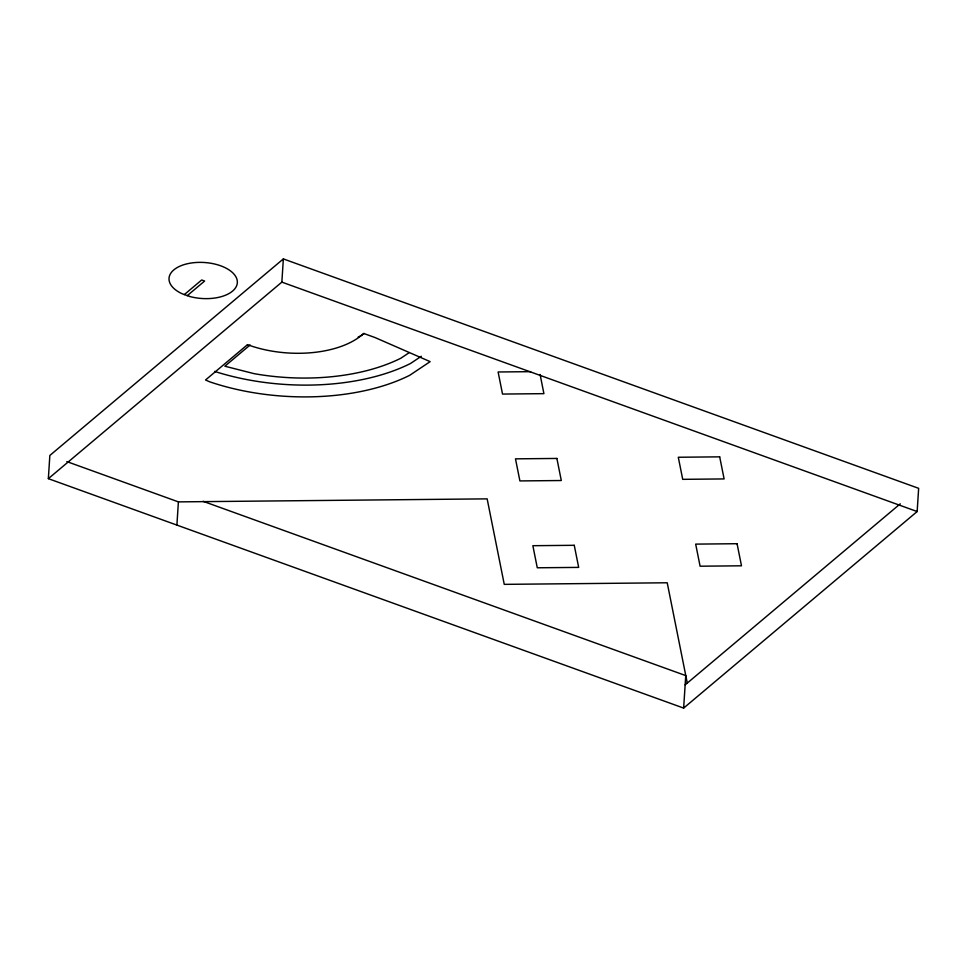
<?xml version="1.0" encoding="UTF-8"?>
<svg xmlns="http://www.w3.org/2000/svg" width="967" height="967" viewBox="0 0 967 967"><rect width="100%" height="100%" fill="white"/><g stroke="black" fill="none" stroke-linecap="round" stroke-linejoin="round"><path stroke-width="1.45" d="M48.35 478.665L49.849 455.457L283.355 258.914L918.65 488.335L917.151 511.543L683.645 708.086L48.35 478.665L281.856 282.122L283.355 258.914M176.901 525.081L178.399 501.885L66.808 461.585M683.645 708.086L685.748 675.595L203.13 501.317M184.274 294.633L201.692 279.971L204.629 281.034L187.211 295.697M250.102 344.977L224.852 366.215L254.091 373.649A153.04 80.648 3.7 0 0 400.93 358.177L409.017 352.774M685.144 684.878L900.253 503.831M364.221 333.482L360.739 335.815A97.111 51.178 3.7 0 1 358.189 337.036M421.31 356.267L410.504 363.495A166.348 87.659 3.7 0 1 214.601 371.401M530.629 371.666L498.114 371.981L502.526 394.065L543.913 393.654L540.094 374.519M178.399 501.885L487.15 498.863L504.254 584.358L667.218 582.775L687.283 683.077M281.856 282.122L917.151 511.543M247.504 344.675L205.536 379.995L209.766 381.844A166.348 87.659 3.7 0 0 409.742 375.281L430.146 361.634L375.015 337.543L363.677 333.446A82.908 43.684 3.7 0 1 247.504 344.675M556.883 458.443L515.484 458.841L519.908 480.925L561.295 480.526L556.883 458.443M719.69 456.847L678.302 457.258L682.714 479.342L724.114 478.931L719.69 456.847M574.253 545.303L532.865 545.702L537.277 567.786L578.677 567.387L574.253 545.303M737.072 543.708L695.672 544.119L700.096 566.203L741.484 565.804L737.072 543.708M189.665 296.47L182.001 293.702A34.232 18.047 3.7 0 1 187.779 263.653A34.232 18.047 3.7 0 1 237.338 281.542A34.232 18.047 3.7 0 1 189.665 296.47"/></g></svg>
